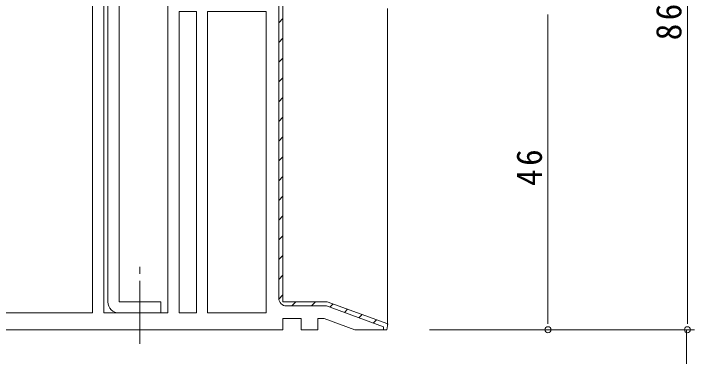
# Model space of a CAD drawing. Units: millimetres on the paper. Extents: x -420 to 373, y -297 to 267.
# Drawn here: x -276.9 to -179.3, y -217.5 to -168.4 of the extents above; entities that cross this region are included whole.
import ezdxf

# ---------------------------------------------------------------- set-up
doc = ezdxf.new("R2010")
doc.units = ezdxf.units.MM
doc.linetypes.add('CHAIN2', pattern=[12, 9, -1, 1, -1])
for name, color, linetype, lineweight in [('0-3_YKK_12', 2, 'Continuous', 9), ('0-5_YKK_D', 6, 'Continuous', 9), ('0-7_YKK_13', 4, 'Continuous', 9), ('0-8_YKK_11', 7, 'Continuous', 9)]:
    doc.layers.add(name, color=color, linetype=linetype, lineweight=lineweight)
doc.styles.add('ＭＳ ゴシック', font='')
doc.styles.get('ＭＳ ゴシック').set_extended_font_data('MS Gothic')

msp = doc.modelspace()

# ---------------------------------------------------------------- linework, layer by layer
at = {"layer": '0-3_YKK_12'}
msp.add_line((-223.286, -213.174), (-223.286, -167.678), dxfattribs=at)
at = {"layer": '0-5_YKK_D'}
for p, q in [((-180.286, -211.974), (-180.286, -127.674)), ((-200.286, -168.528), (-200.286, -169.378)), ((-200.286, -211.974), (-200.286, -169.378)), ((-200.286, -212.824), (-200.286, -211.974)), ((-180.286, -212.824), (-180.286, -211.974)), ((-217.286, -213.674), (-179.861, -213.674)), ((-217.286, -213.674), (-179.286, -213.674)), ((-217.286, -213.674), (-179.861, -213.674)), ((-217.286, -213.674), (-199.286, -213.674)), ((-180.435, -239.974), (-180.435, -213.674))]:
    msp.add_line(p, q, dxfattribs=at)
for centre, start, end in [((-200.286, -213.674), 90, 270), ((-200.286, -213.674), 270, 90), ((-180.286, -213.674), 90, 270), ((-180.286, -213.674), 270, 90)]:
    msp.add_arc(centre, 0.425, start, end, dxfattribs=at)
at = {"layer": '0-7_YKK_13'}
for p, q in [((-263.386, -164.874), (-263.386, -209.674)), ((-261.786, -164.874), (-261.786, -209.674)), ((-261.786, -209.674), (-255.786, -209.674)), ((-255.786, -211.274), (-255.786, -209.674)), ((-261.786, -211.274), (-255.786, -211.274))]:
    msp.add_line(p, q, dxfattribs=at)
at = {"layer": '0-7_YKK_13', "linetype": 'CHAIN2'}
msp.add_line((-258.786, -215.674), (-258.786, -203.964), dxfattribs=at)
at = {"layer": '0-7_YKK_13'}
msp.add_arc((-261.786, -209.674), 1.6, 180, 270, dxfattribs=at)
at = {"layer": '0-8_YKK_11'}
for p, q in [((-238.286, -209.174), (-238.286, -159.617)), ((-265.586, -211.274), (-265.586, -162.074)), ((-263.986, -162.074), (-263.986, -211.274)), ((-253.186, -168.074), (-253.186, -211.274)), ((-249.086, -168.074), (-249.086, -211.274)), ((-238.886, -169.701), (-238.286, -169.101)), ((-238.886, -172.529), (-238.286, -171.929)), ((-238.886, -175.358), (-238.286, -174.758)), ((-238.886, -178.186), (-238.286, -177.586)), ((-238.886, -181.014), (-238.286, -180.414)), ((-238.886, -183.843), (-238.286, -183.243)), ((-238.886, -186.671), (-238.286, -186.071)), ((-238.886, -189.5), (-238.286, -188.9)), ((-238.886, -192.328), (-238.286, -191.728)), ((-238.886, -195.157), (-238.286, -194.557)), ((-238.886, -197.985), (-238.286, -197.385)), ((-238.886, -200.813), (-238.286, -200.213)), ((-238.886, -203.642), (-238.286, -203.042)), ((-238.886, -206.47), (-238.286, -205.87)), ((-238.879, -209.292), (-238.286, -208.699)), ((-237.033, -210.274), (-236.433, -209.674)), ((-234.204, -210.274), (-233.604, -209.674)), ((-231.555, -210.453), (-231.087, -209.985)), ((-229.481, -211.208), (-229.013, -210.74)), ((-227.407, -211.963), (-226.939, -211.494)), ((-225.334, -212.717), (-224.866, -212.249))]:
    msp.add_line(p, q, dxfattribs=at)
for points in [[(-238.286, -159.617), (-238.286, -209.674), (-231.94, -209.674), (-223.228, -212.845), (-223.374, -213.674), (-227.967, -213.674), (-232.363, -212.074), (-233.286, -212.074), (-233.286, -213.674), (-235.686, -213.674), (-235.686, -212.074), (-238.286, -212.074), (-238.286, -213.674), (-289.286, -213.674)], [(-238.286, -209.174), (-238.286, -159.617), (-240.986, -160.093), (-240.986, -160.702), (-238.886, -160.332), (-238.886, -209.174)], [(-263.986, -162.074), (-263.986, -211.274), (-254.786, -211.274), (-254.786, -167.365), (-254.903, -167.043)], [(-237.786, -210.274), (-232.046, -210.274), (-223.886, -213.244), (-223.886, -213.674), (-223.374, -213.674), (-223.228, -212.845), (-231.94, -209.674), (-237.786, -209.674)]]:
    msp.add_lwpolyline(points, dxfattribs=at)
for points in [[(-265.586, -211.274), (-265.586, -162.074), (-296.886, -162.074), (-296.886, -211.274)], [(-253.186, -168.074), (-253.186, -211.274), (-250.686, -211.274), (-250.686, -168.074)], [(-249.086, -168.074), (-249.086, -211.274), (-240.686, -211.274), (-240.686, -168.074)]]:
    msp.add_lwpolyline(points, close=True, dxfattribs=at)
msp.add_arc((-237.786, -209.174), 1.1, 180, 269.99998, dxfattribs=at)

# ---------------------------------------------------------------- texts
at = {"layer": '0-5_YKK_D', "color": 3, "char_height": 3.666, "attachment_point": 7, "rotation": 90, "style": 'ＭＳ ゴシック'}
for s, insert in [('\\T1.21;\\W0.95;86', (-181.086, -172.224)), ('\\T1.21;\\W0.95;46', (-201.086, -193.076))]:
    msp.add_mtext(s, dxfattribs=dict(at, insert=insert))

doc.saveas('drawing.dxf')
